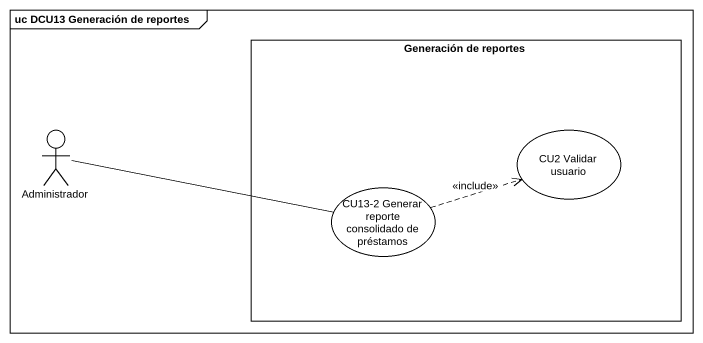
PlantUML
@startuml
mainframe uc DCU13 Generación de reportes
rectangle "Generación de reportes" as Generación_de_reportes {
  usecase "CU2 Validar usuario" as CU2_Validar_usuario
  usecase "CU13-2 Generar reporte consolidado de préstamos" as CU13_2_Generar_reporte
}
actor Administrador
Administrador -right- CU13_2_Generar_reporte
CU13_2_Generar_reporte .right.> CU2_Validar_usuario : <<include>>
@enduml
